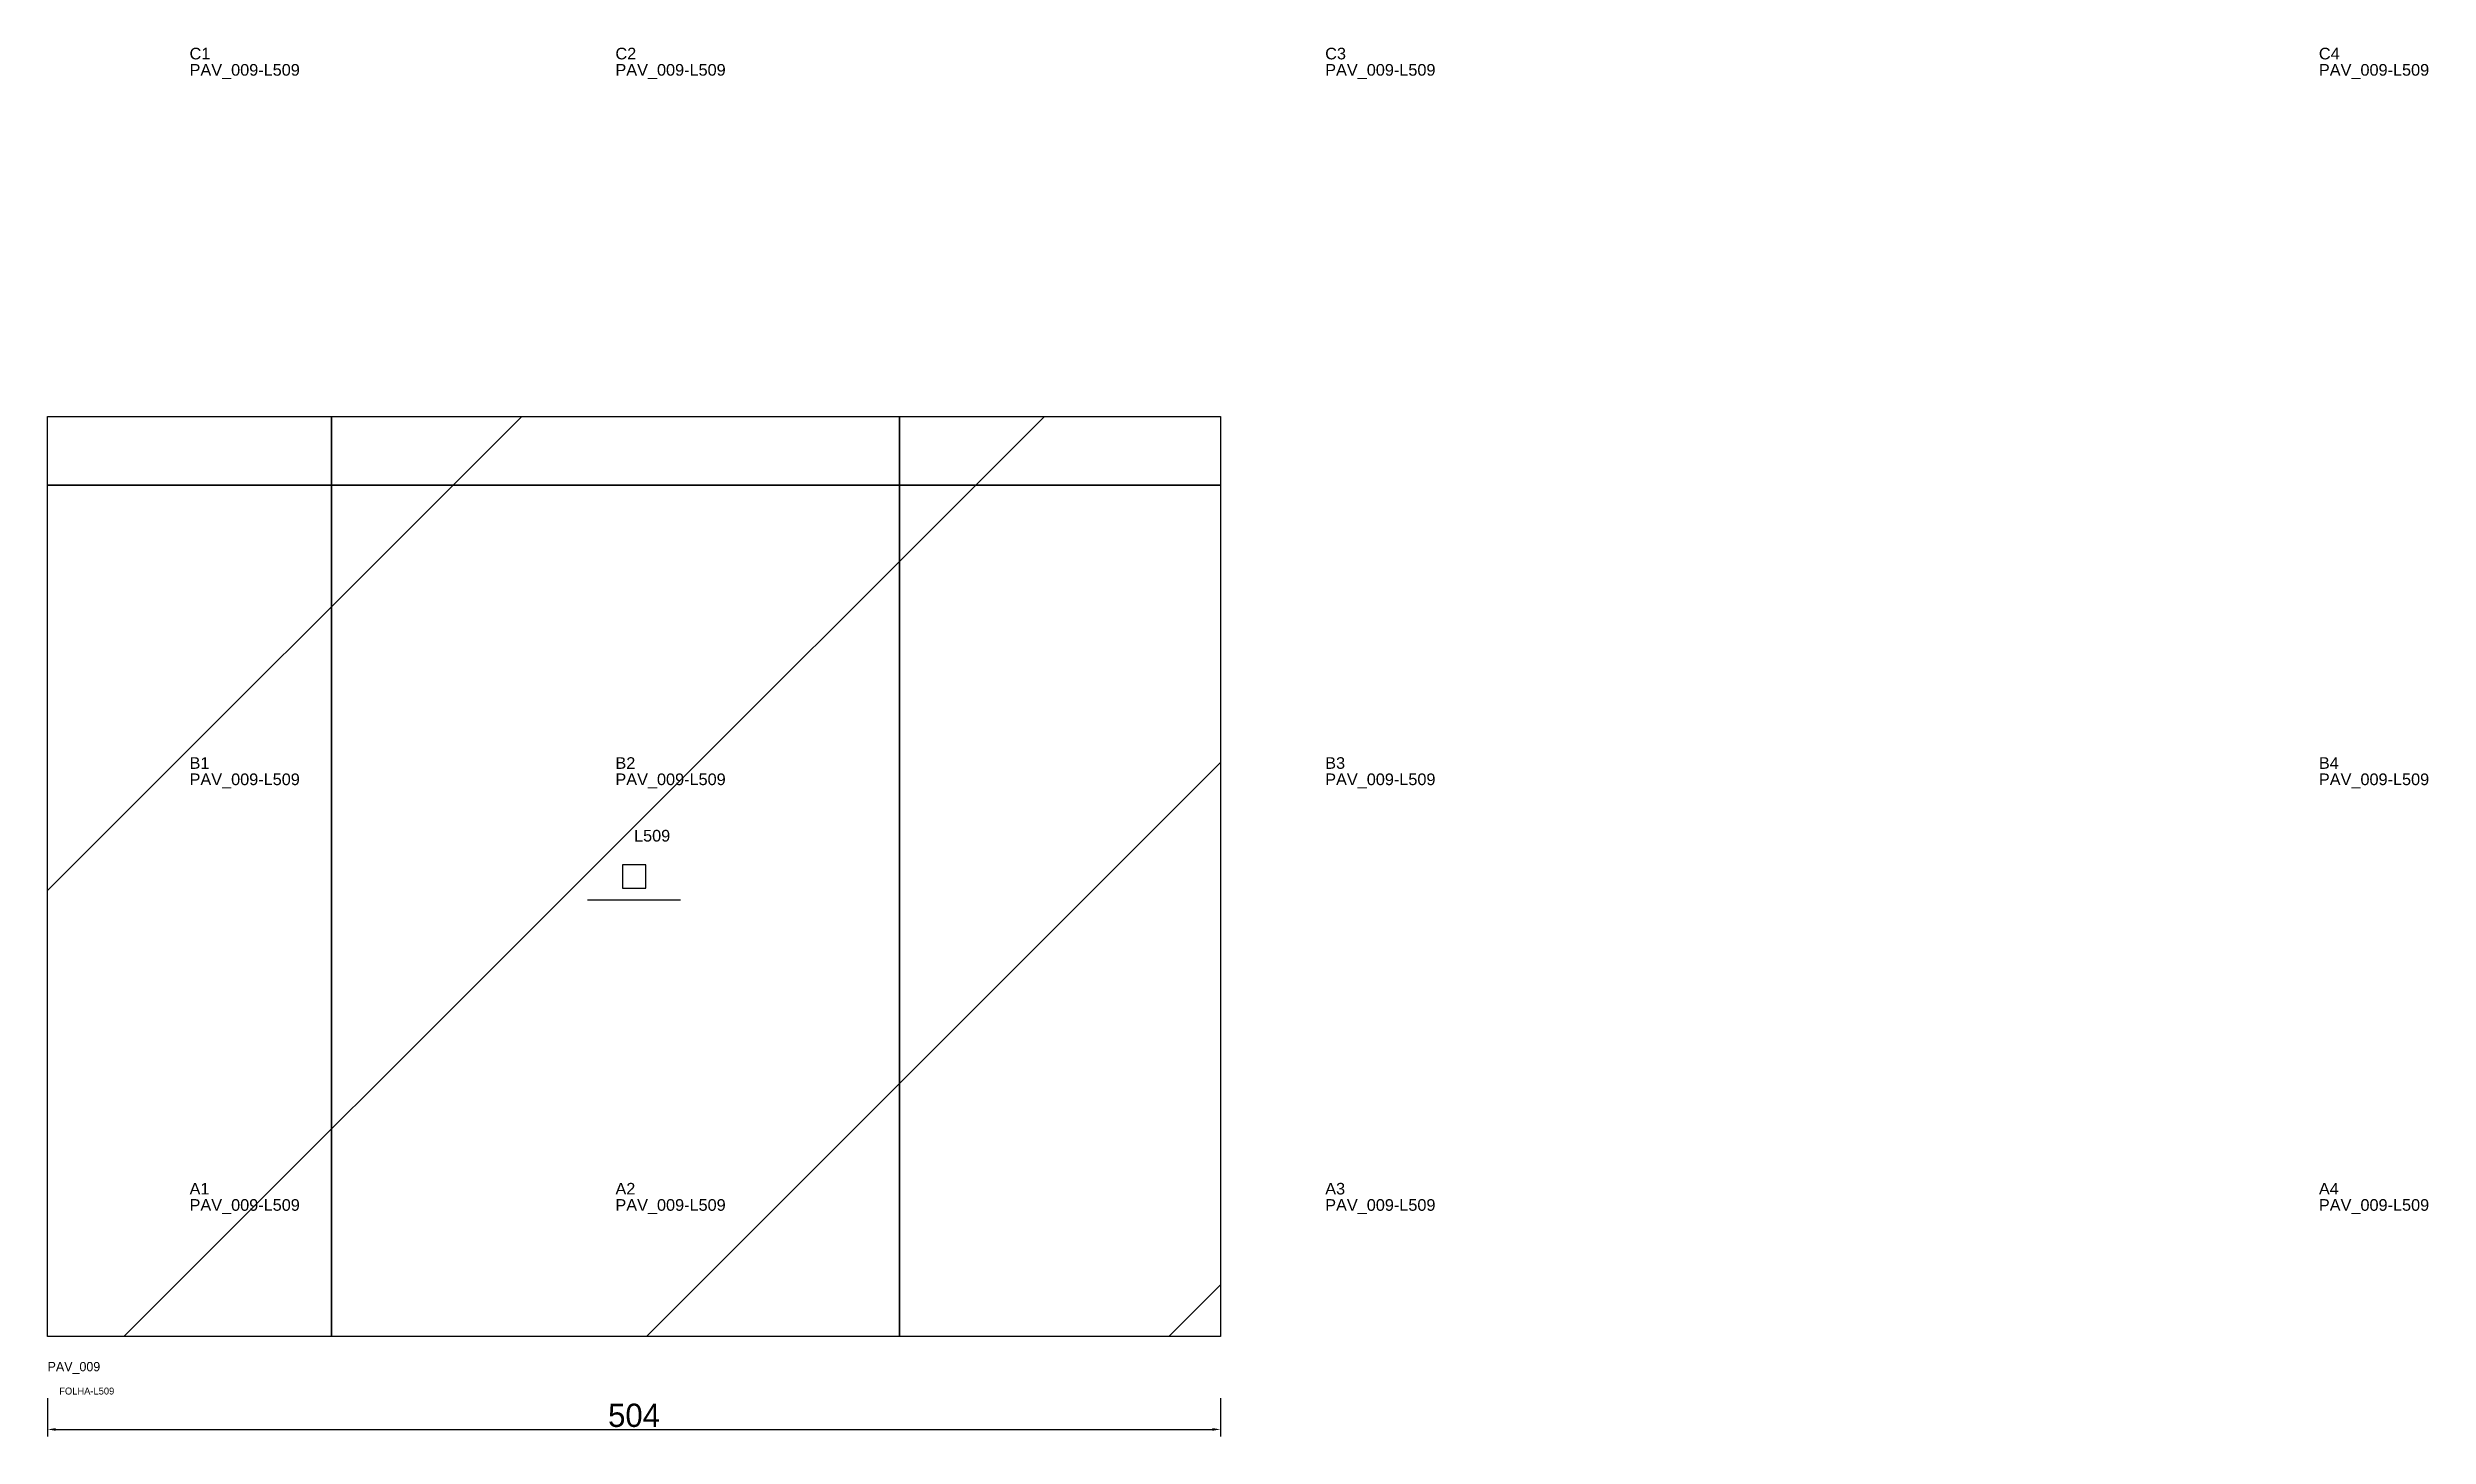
# Model space of a CAD drawing. Header units: metres. Extents: x 222 to 1245, y -237 to 360.
import ezdxf

# ---------------------------------------------------------------- set-up
doc = ezdxf.new("R2010")
doc.units = ezdxf.units.M
for name, color, linetype in [('3', 3, 'CONTINUOUS'), ('AUX00', 7, 'CONTINUOUS'), ('COTA', 241, 'CONTINUOUS'), ('FOLHA', 255, 'CONTINUOUS'), ('Hachura', 251, 'CONTINUOUS'), ('NOMENCLATURA', 7, 'CONTINUOUS'), ('Nível', 160, 'CONTINUOUS'), ('Painéis', 200, 'CONTINUOUS'), ('Pilares', 5, 'CONTINUOUS'), ('SARR_2.2x7', 40, 'CONTINUOUS')]:
    doc.layers.add(name, color=color, linetype=linetype)
doc.styles.add('ARIAL', font='Arial.ttf')
doc.styles.add('STR_STANDARD', font='arial.ttf')
doc.dimstyles.new('EZ DXF', dxfattribs={"dimtxt": 10, "dimasz": 3.5, "dimexe": 3, "dimexo": 1.5, "dimgap": 1, "dimtad": 1, "dimdec": 1, "dimdsep": 46, "dimcen": 2.5, "dimazin": 3, "dimtfac": 1, "dimtmove": 0, "dimatfit": 3})

msp = doc.modelspace()

# ---------------------------------------------------------------- hatches: boundary and pattern name
at = {"layer": 'Hachura'}
h = msp.add_hatch(dxfattribs=at)
h.set_pattern_fill('ANSI31', scale=50)
h.paths.add_polyline_path([(222.2, -194), (222.2, 201.5), (726.2, 201.5), (726.2, -194), (659.7, -194)])
h = msp.add_hatch(dxfattribs=at)
h.set_pattern_fill('ANSI31', scale=50)
h.paths.add_polyline_path([(222.2, -194), (222.2, 201.5), (726.2, 201.5), (726.2, -194), (659.7, -194)])

# ---------------------------------------------------------------- linework, layer by layer
at = {"layer": '3'}
for points in [[(344.2, -194), (344.2, 201.5)], [(344.2, -194), (344.2, 201.5)], [(588.2, -194), (588.2, 201.5)], [(588.2, -194), (588.2, 201.5)], [(222.2, 172), (726.2, 172)], [(222.2, 172), (726.2, 172)]]:
    msp.add_lwpolyline(points, close=True, dxfattribs=at)
at = {"layer": 'Painéis', "color": 200}
for p, q in [((222.2, -194), (222.2, 201.5)), ((222.2, 201.5), (726.2, 201.5)), ((222.2, -194), (222.2, 201.5)), ((222.2, 201.5), (726.2, 201.5)), ((726.2, 201.5), (726.2, -194)), ((726.2, 201.5), (726.2, -194)), ((659.7, -194), (222.2, -194)), ((659.7, -194), (222.2, -194)), ((726.2, -194), (659.7, -194)), ((726.2, -194), (659.7, -194))]:
    msp.add_line(p, q, dxfattribs=at)
at = {"layer": 'Pilares'}
msp.add_lwpolyline([(469.2, -1.25), (479.2, -1.25), (479.2, 8.75), (469.2, 8.75)], close=True, dxfattribs=at)
msp.add_lwpolyline([(469.2, -1.25), (479.2, -1.25), (479.2, 8.75), (469.2, 8.75)], close=True, dxfattribs=at)
at = {"layer": 'SARR_2.2x7'}
msp.add_line((454.2, -6.25), (494.2, -6.25), dxfattribs=at)
msp.add_line((454.2, -6.25), (494.2, -6.25), dxfattribs=at)

# ---------------------------------------------------------------- texts
at = {"layer": '3', "style": 'STR_STANDARD'}
for s, p in [('C1', (283.2, 355)), ('C1', (283.2, 355)), ('C2', (466.2, 355)), ('C2', (466.2, 355)), ('C3', (771.2, 355)), ('C3', (771.2, 355)), ('C4', (1198.2, 355)), ('C4', (1198.2, 355)), ('B1', (283.2, 50)), ('B1', (283.2, 50)), ('B2', (466.2, 50)), ('B2', (466.2, 50)), ('B3', (771.2, 50)), ('B3', (771.2, 50)), ('B4', (1198.2, 50)), ('B4', (1198.2, 50)), ('A1', (283.2, -133)), ('A1', (283.2, -133)), ('A2', (466.2, -133)), ('A2', (466.2, -133)), ('A3', (771.2, -133)), ('A3', (771.2, -133)), ('A4', (1198.2, -133)), ('A4', (1198.2, -133))]:
    msp.add_text(s, height=5, dxfattribs=at).set_placement(p)
at = {"layer": 'AUX00', "style": 'STR_STANDARD'}
for p in [(283.2, 348), (283.2, 348), (466.2, 348), (466.2, 348), (771.2, 348), (771.2, 348), (1198.2, 348), (1198.2, 348), (283.2, 43), (283.2, 43), (466.2, 43), (466.2, 43), (771.2, 43), (771.2, 43), (1198.2, 43), (1198.2, 43), (283.2, -140), (283.2, -140), (466.2, -140), (466.2, -140), (771.2, -140), (771.2, -140), (1198.2, -140), (1198.2, -140)]:
    msp.add_text('PAV_009-L509', height=5, dxfattribs=at).set_placement(p)
at = {"layer": 'FOLHA'}
msp.add_text('FOLHA-L509', height=3, dxfattribs=at).set_placement((227.2, -219))
msp.add_text('FOLHA-L509', height=3, dxfattribs=at).set_placement((227.2, -219))
at = {"layer": 'NOMENCLATURA', "insert": (474.2, 23.75), "char_height": 5, "attachment_point": 1, "style": 'ARIAL'}
msp.add_mtext('L509', dxfattribs=at)
msp.add_mtext('L509', dxfattribs=at)
at = {"layer": 'Nível'}
msp.add_text('PAV_009', height=4, dxfattribs=at).set_placement((222.2, -209))
msp.add_text('PAV_009', height=4, dxfattribs=at).set_placement((222.2, -209))

# ---------------------------------------------------------------- dimensions: what is measured, and where the dimension line sits
at = {"layer": 'COTA'}
msp.add_linear_dim(base=(222.2, -234), p1=(222.2, -219), p2=(726.2, -219), dimstyle='EZ DXF', dxfattribs=at).render()
msp.add_linear_dim(base=(222.2, -234), p1=(222.2, -219), p2=(726.2, -219), dimstyle='EZ DXF', dxfattribs=at).render()

doc.saveas('drawing.dxf')
